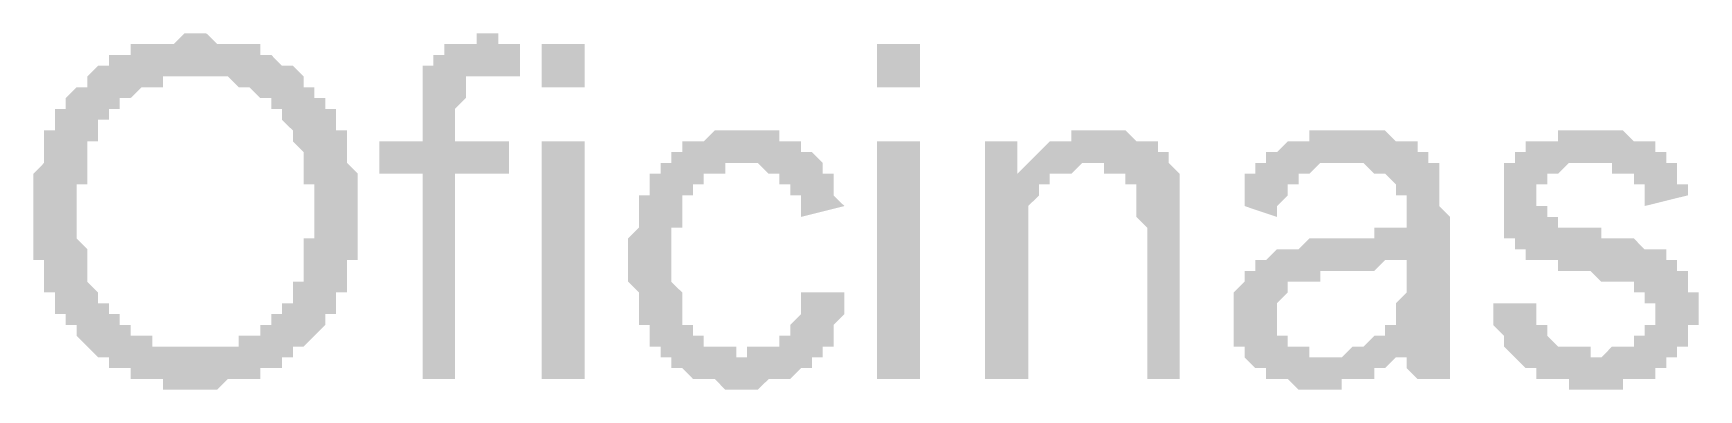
# Model space of a CAD drawing. Header units: inches. Extents: x 17 to 643, y -49 to 16.
# Drawn here: x 577.064 to 578.275, y -37.312 to -37.052 of the extents above; entities that cross this region are included whole.
import ezdxf

# ---------------------------------------------------------------- set-up
doc = ezdxf.new("R2010")
doc.units = ezdxf.units.IN
doc.header["$MEASUREMENT"] = 0
doc.layers.add('PDF_Rellenos sólidos', color=7, linetype='Continuous')

msp = doc.modelspace()

# ---------------------------------------------------------------- hatches: boundary and pattern name
at = {"layer": 'PDF_Rellenos sólidos', "transparency": 33554559}
h = msp.add_hatch(color=256, dxfattribs=at)
h.paths.add_polyline_path([(577.0645, -37.1859), (577.0645, -37.178), (577.0645, -37.178), (577.0645, -37.178), (577.0645, -37.1702), (577.0645, -37.1702), (577.0645, -37.1623), (577.0645, -37.1623), (577.0645, -37.1545), (577.0645, -37.1545), (577.0723, -37.1466), (577.0723, -37.1466), (577.0723, -37.1387), (577.0723, -37.1387), (577.0723, -37.1387), (577.0723, -37.1309), (577.0723, -37.1309), (577.0723, -37.123), (577.0723, -37.123), (577.0802, -37.123), (577.0802, -37.1152), (577.0802, -37.1152), (577.0802, -37.1152), (577.0802, -37.1073), (577.088, -37.1073), (577.088, -37.1073), (577.088, -37.0994), (577.088, -37.0994), (577.088, -37.0994), (577.0959, -37.0916), (577.0959, -37.0916), (577.0959, -37.0916), (577.1038, -37.0916), (577.1038, -37.0837), (577.1038, -37.0837), (577.1038, -37.0837), (577.1116, -37.0759), (577.1116, -37.0759), (577.1116, -37.0759), (577.1195, -37.0759), (577.1195, -37.068), (577.1273, -37.068), (577.1273, -37.068), (577.1273, -37.068), (577.1352, -37.068), (577.1352, -37.068), (577.1352, -37.0601), (577.1431, -37.0601), (577.1431, -37.0601), (577.1509, -37.0601), (577.1509, -37.0601), (577.1509, -37.0601), (577.1588, -37.0601), (577.1588, -37.0601), (577.1666, -37.0601), (577.1666, -37.0601), (577.1745, -37.0523), (577.1745, -37.0523), (577.1745, -37.0523), (577.1824, -37.0523), (577.1824, -37.0523), (577.1824, -37.0523), (577.1902, -37.0523), (577.1902, -37.0523), (577.1981, -37.0601), (577.1981, -37.0601), (577.2059, -37.0601), (577.2059, -37.0601), (577.2138, -37.0601), (577.2138, -37.0601), (577.2138, -37.0601), (577.2217, -37.0601), (577.2217, -37.0601), (577.2295, -37.0601), (577.2295, -37.068), (577.2295, -37.068), (577.2374, -37.068), (577.2374, -37.068), (577.2374, -37.068), (577.2452, -37.0759), (577.2452, -37.0759), (577.2531, -37.0759), (577.2531, -37.0759), (577.2531, -37.0759), (577.261, -37.0837), (577.261, -37.0837), (577.261, -37.0837), (577.261, -37.0916), (577.2688, -37.0916), (577.2688, -37.0916), (577.2688, -37.0994), (577.2767, -37.0994), (577.2767, -37.0994), (577.2767, -37.1073), (577.2767, -37.1073), (577.2845, -37.1073), (577.2845, -37.1152), (577.2845, -37.1152), (577.2845, -37.1152), (577.2845, -37.123), (577.2845, -37.123), (577.2924, -37.123), (577.2924, -37.1309), (577.2924, -37.1309), (577.2924, -37.1387), (577.2924, -37.1387), (577.2924, -37.1387), (577.2924, -37.1466), (577.2924, -37.1466), (577.3003, -37.1545), (577.3003, -37.1545), (577.3003, -37.1545), (577.3003, -37.1623), (577.3003, -37.1623), (577.3003, -37.1702), (577.3003, -37.1702), (577.3003, -37.178), (577.3003, -37.178), (577.3003, -37.1859), (577.3003, -37.1859), (577.3003, -37.1938), (577.3003, -37.1938), (577.3003, -37.1938), (577.3003, -37.2016), (577.3003, -37.2016), (577.3003, -37.2095), (577.3003, -37.2095), (577.3003, -37.2173), (577.2924, -37.2173), (577.2924, -37.2173), (577.2924, -37.2252), (577.2924, -37.2252), (577.2924, -37.2331), (577.2924, -37.2331), (577.2924, -37.2331), (577.2924, -37.2409), (577.2845, -37.2409), (577.2845, -37.2488), (577.2845, -37.2488), (577.2845, -37.2488), (577.2845, -37.2566), (577.2845, -37.2566), (577.2767, -37.2566), (577.2767, -37.2645), (577.2767, -37.2645), (577.2767, -37.2645), (577.2688, -37.2724), (577.2688, -37.2724), (577.2688, -37.2724), (577.261, -37.2802), (577.261, -37.2802), (577.261, -37.2802), (577.2531, -37.2802), (577.2531, -37.2881), (577.2531, -37.2881), (577.2452, -37.2881), (577.2452, -37.2881), (577.2452, -37.2959), (577.2452, -37.2959), (577.2374, -37.2959), (577.2374, -37.2959), (577.2295, -37.2959), (577.2295, -37.3038), (577.2295, -37.3038), (577.2217, -37.3038), (577.2217, -37.3038), (577.2138, -37.3038), (577.2138, -37.3038), (577.2138, -37.3038), (577.2059, -37.3038), (577.2059, -37.3038), (577.1981, -37.3117), (577.1981, -37.3117), (577.1902, -37.3117), (577.1902, -37.3117), (577.1902, -37.3117), (577.1824, -37.3117), (577.1824, -37.3117), (577.1824, -37.3117), (577.1745, -37.3117), (577.1745, -37.3117), (577.1666, -37.3117), (577.1666, -37.3117), (577.1588, -37.3117), (577.1588, -37.3038), (577.1509, -37.3038), (577.1509, -37.3038), (577.1509, -37.3038), (577.1431, -37.3038), (577.1431, -37.3038), (577.1352, -37.3038), (577.1352, -37.3038), (577.1352, -37.2959), (577.1273, -37.2959), (577.1273, -37.2959), (577.1273, -37.2959), (577.1195, -37.2959), (577.1195, -37.2959), (577.1195, -37.2881), (577.1116, -37.2881), (577.1116, -37.2881), (577.1116, -37.2881), (577.1038, -37.2802), (577.1038, -37.2802), (577.1038, -37.2802), (577.0959, -37.2724), (577.0959, -37.2724), (577.0959, -37.2724), (577.0959, -37.2645), (577.088, -37.2645), (577.088, -37.2645), (577.088, -37.2566), (577.088, -37.2566), (577.0802, -37.2566), (577.0802, -37.2488), (577.0802, -37.2488), (577.0802, -37.2488), (577.0802, -37.2409), (577.0723, -37.2409), (577.0723, -37.2409), (577.0723, -37.2331), (577.0723, -37.2331), (577.0723, -37.2252), (577.0723, -37.2252), (577.0723, -37.2252), (577.0723, -37.2173), (577.0645, -37.2173), (577.0645, -37.2095), (577.0645, -37.2095), (577.0645, -37.2016), (577.0645, -37.2016), (577.0645, -37.2016), (577.0645, -37.1938), (577.0645, -37.1938), (577.0645, -37.1859), (577.0645, -37.1859)], flags=0)
h.paths.add_polyline_path([(577.0959, -37.1859), (577.0959, -37.1938), (577.0959, -37.1938), (577.0959, -37.2016), (577.0959, -37.2016), (577.0959, -37.2016), (577.1038, -37.2095), (577.1038, -37.2095), (577.1038, -37.2173), (577.1038, -37.2173), (577.1038, -37.2252), (577.1038, -37.2252), (577.1038, -37.2252), (577.1038, -37.2331), (577.1038, -37.2331), (577.1116, -37.2409), (577.1116, -37.2409), (577.1116, -37.2409), (577.1116, -37.2488), (577.1116, -37.2488), (577.1195, -37.2488), (577.1195, -37.2488), (577.1195, -37.2566), (577.1195, -37.2566), (577.1273, -37.2566), (577.1273, -37.2645), (577.1273, -37.2645), (577.1352, -37.2645), (577.1352, -37.2645), (577.1352, -37.2724), (577.1431, -37.2724), (577.1431, -37.2724), (577.1431, -37.2724), (577.1509, -37.2724), (577.1509, -37.2802), (577.1588, -37.2802), (577.1588, -37.2802), (577.1588, -37.2802), (577.1666, -37.2802), (577.1666, -37.2802), (577.1745, -37.2802), (577.1745, -37.2802), (577.1745, -37.2802), (577.1824, -37.2802), (577.1824, -37.2802), (577.1824, -37.2802), (577.1902, -37.2802), (577.1902, -37.2802), (577.1981, -37.2802), (577.1981, -37.2802), (577.2059, -37.2802), (577.2059, -37.2802), (577.2059, -37.2802), (577.2138, -37.2802), (577.2138, -37.2724), (577.2217, -37.2724), (577.2217, -37.2724), (577.2217, -37.2724), (577.2295, -37.2724), (577.2295, -37.2645), (577.2295, -37.2645), (577.2374, -37.2645), (577.2374, -37.2645), (577.2374, -37.2566), (577.2452, -37.2566), (577.2452, -37.2566), (577.2452, -37.2566), (577.2452, -37.2488), (577.2452, -37.2488), (577.2531, -37.2488), (577.2531, -37.2409), (577.2531, -37.2409), (577.2531, -37.2409), (577.2531, -37.2331), (577.261, -37.2331), (577.261, -37.2331), (577.261, -37.2252), (577.261, -37.2252), (577.261, -37.2173), (577.261, -37.2173), (577.261, -37.2173), (577.261, -37.2095), (577.261, -37.2095), (577.261, -37.2016), (577.2688, -37.2016), (577.2688, -37.1938), (577.2688, -37.1938), (577.2688, -37.1859), (577.2688, -37.1859), (577.2688, -37.1859), (577.2688, -37.178), (577.2688, -37.178), (577.2688, -37.1702), (577.2688, -37.1702), (577.2688, -37.1623), (577.261, -37.1623), (577.261, -37.1545), (577.261, -37.1545), (577.261, -37.1545), (577.261, -37.1466), (577.261, -37.1466), (577.261, -37.1387), (577.261, -37.1387), (577.261, -37.1387), (577.2531, -37.1309), (577.2531, -37.1309), (577.2531, -37.1309), (577.2531, -37.123), (577.2531, -37.123), (577.2452, -37.1152), (577.2452, -37.1152), (577.2452, -37.1152), (577.2452, -37.1073), (577.2374, -37.1073), (577.2374, -37.1073), (577.2374, -37.0994), (577.2374, -37.0994), (577.2295, -37.0994), (577.2295, -37.0994), (577.2295, -37.0994), (577.2217, -37.0916), (577.2217, -37.0916), (577.2138, -37.0916), (577.2138, -37.0916), (577.2138, -37.0916), (577.2059, -37.0837), (577.2059, -37.0837), (577.1981, -37.0837), (577.1981, -37.0837), (577.1981, -37.0837), (577.1902, -37.0837), (577.1902, -37.0837), (577.1824, -37.0837), (577.1824, -37.0837), (577.1824, -37.0837), (577.1745, -37.0837), (577.1745, -37.0837), (577.1666, -37.0837), (577.1666, -37.0837), (577.1588, -37.0837), (577.1588, -37.0837), (577.1588, -37.0916), (577.1509, -37.0916), (577.1509, -37.0916), (577.1431, -37.0916), (577.1431, -37.0916), (577.1431, -37.0916), (577.1352, -37.0994), (577.1352, -37.0994), (577.1352, -37.0994), (577.1273, -37.0994), (577.1273, -37.1073), (577.1273, -37.1073), (577.1195, -37.1073), (577.1195, -37.1073), (577.1195, -37.1073), (577.1195, -37.1152), (577.1195, -37.1152), (577.1116, -37.1152), (577.1116, -37.123), (577.1116, -37.123), (577.1116, -37.123), (577.1116, -37.1309), (577.1038, -37.1309), (577.1038, -37.1309), (577.1038, -37.1387), (577.1038, -37.1387), (577.1038, -37.1466), (577.1038, -37.1466), (577.1038, -37.1466), (577.1038, -37.1545), (577.1038, -37.1545), (577.1038, -37.1623), (577.0959, -37.1623), (577.0959, -37.1702), (577.0959, -37.1702), (577.0959, -37.178), (577.0959, -37.178), (577.0959, -37.1859), (577.0959, -37.1859)], flags=0)
for points in [[(577.3474, -37.3038), (577.3474, -37.1545), (577.316, -37.1545), (577.316, -37.1309), (577.3474, -37.1309), (577.3474, -37.1073), (577.3474, -37.1073), (577.3474, -37.0994), (577.3474, -37.0994), (577.3474, -37.0916), (577.3474, -37.0916), (577.3474, -37.0837), (577.3474, -37.0837), (577.3474, -37.0837), (577.3474, -37.0759), (577.3474, -37.0759), (577.3553, -37.0759), (577.3553, -37.068), (577.3553, -37.068), (577.3631, -37.068), (577.3631, -37.0601), (577.3631, -37.0601), (577.3631, -37.0601), (577.371, -37.0601), (577.371, -37.0601), (577.371, -37.0601), (577.3789, -37.0601), (577.3789, -37.0601), (577.3867, -37.0601), (577.3867, -37.0523), (577.3946, -37.0523), (577.3946, -37.0523), (577.3946, -37.0523), (577.4025, -37.0523), (577.4025, -37.0601), (577.4103, -37.0601), (577.4103, -37.0601), (577.4103, -37.0601), (577.4182, -37.0601), (577.4182, -37.0601), (577.4182, -37.0601), (577.4182, -37.0837), (577.4103, -37.0837), (577.4103, -37.0837), (577.4103, -37.0837), (577.4025, -37.0837), (577.4025, -37.0837), (577.4025, -37.0837), (577.3946, -37.0837), (577.3946, -37.0837), (577.3867, -37.0837), (577.3867, -37.0837), (577.3789, -37.0837), (577.3789, -37.0916), (577.3789, -37.0916), (577.3789, -37.0916), (577.3789, -37.0916), (577.3789, -37.0994), (577.3789, -37.0994), (577.3789, -37.0994), (577.371, -37.1073), (577.371, -37.1152), (577.371, -37.1309), (577.4103, -37.1309), (577.4103, -37.1545), (577.371, -37.1545), (577.371, -37.3038)], [(577.6225, -37.2409), (577.654, -37.2409), (577.654, -37.2488), (577.654, -37.2488), (577.654, -37.2566), (577.654, -37.2566), (577.6461, -37.2645), (577.6461, -37.2645), (577.6461, -37.2645), (577.6461, -37.2724), (577.6461, -37.2724), (577.6461, -37.2802), (577.6383, -37.2802), (577.6383, -37.2802), (577.6383, -37.2881), (577.6383, -37.2881), (577.6304, -37.2881), (577.6304, -37.2881), (577.6304, -37.2881), (577.6304, -37.2959), (577.6225, -37.2959), (577.6225, -37.2959), (577.6225, -37.2959), (577.6147, -37.3038), (577.6147, -37.3038), (577.6068, -37.3038), (577.6068, -37.3038), (577.6068, -37.3038), (577.599, -37.3038), (577.599, -37.3038), (577.5911, -37.3117), (577.5911, -37.3117), (577.5832, -37.3117), (577.5832, -37.3117), (577.5832, -37.3117), (577.5754, -37.3117), (577.5754, -37.3117), (577.5675, -37.3117), (577.5675, -37.3117), (577.5597, -37.3038), (577.5597, -37.3038), (577.5597, -37.3038), (577.5518, -37.3038), (577.5518, -37.3038), (577.5439, -37.3038), (577.5439, -37.3038), (577.5439, -37.3038), (577.5361, -37.2959), (577.5361, -37.2959), (577.5361, -37.2959), (577.5282, -37.2959), (577.5282, -37.2881), (577.5282, -37.2881), (577.5204, -37.2881), (577.5204, -37.2881), (577.5204, -37.2802), (577.5204, -37.2802), (577.5125, -37.2802), (577.5125, -37.2724), (577.5125, -37.2724), (577.5125, -37.2724), (577.5125, -37.2645), (577.5046, -37.2645), (577.5046, -37.2645), (577.5046, -37.2566), (577.5046, -37.2566), (577.5046, -37.2566), (577.5046, -37.2488), (577.5046, -37.2488), (577.5046, -37.2409), (577.5046, -37.2409), (577.4968, -37.2331), (577.4968, -37.2331), (577.4968, -37.2252), (577.4968, -37.2252), (577.4968, -37.2173), (577.4968, -37.2173), (577.4968, -37.2095), (577.4968, -37.2095), (577.4968, -37.2095), (577.4968, -37.2016), (577.4968, -37.2016), (577.5046, -37.1938), (577.5046, -37.1938), (577.5046, -37.1859), (577.5046, -37.1859), (577.5046, -37.1859), (577.5046, -37.178), (577.5046, -37.178), (577.5046, -37.1702), (577.5046, -37.1702), (577.5125, -37.1702), (577.5125, -37.1702), (577.5125, -37.1623), (577.5125, -37.1623), (577.5125, -37.1545), (577.5125, -37.1545), (577.5204, -37.1545), (577.5204, -37.1466), (577.5204, -37.1466), (577.5282, -37.1466), (577.5282, -37.1387), (577.5282, -37.1387), (577.5282, -37.1387), (577.5361, -37.1387), (577.5361, -37.1309), (577.5361, -37.1309), (577.5439, -37.1309), (577.5439, -37.1309), (577.5439, -37.1309), (577.5518, -37.1309), (577.5518, -37.1309), (577.5597, -37.123), (577.5597, -37.123), (577.5597, -37.123), (577.5675, -37.123), (577.5675, -37.123), (577.5754, -37.123), (577.5754, -37.123), (577.5832, -37.123), (577.5832, -37.123), (577.5911, -37.123), (577.5911, -37.123), (577.599, -37.123), (577.599, -37.123), (577.599, -37.123), (577.6068, -37.123), (577.6068, -37.1309), (577.6147, -37.1309), (577.6147, -37.1309), (577.6147, -37.1309), (577.6225, -37.1309), (577.6225, -37.1309), (577.6225, -37.1387), (577.6304, -37.1387), (577.6304, -37.1387), (577.6304, -37.1387), (577.6383, -37.1466), (577.6383, -37.1466), (577.6383, -37.1466), (577.6383, -37.1545), (577.6461, -37.1545), (577.6461, -37.1545), (577.6461, -37.1623), (577.6461, -37.1623), (577.6461, -37.1702), (577.6461, -37.1702), (577.654, -37.178), (577.654, -37.178), (577.654, -37.178), (577.6225, -37.1859), (577.6225, -37.178), (577.6225, -37.178), (577.6225, -37.1702), (577.6147, -37.1702), (577.6147, -37.1702), (577.6147, -37.1623), (577.6147, -37.1623), (577.6068, -37.1623), (577.6068, -37.1545), (577.6068, -37.1545), (577.6068, -37.1545), (577.599, -37.1545), (577.599, -37.1545), (577.599, -37.1545), (577.5911, -37.1466), (577.5911, -37.1466), (577.5832, -37.1466), (577.5832, -37.1466), (577.5832, -37.1466), (577.5754, -37.1466), (577.5754, -37.1466), (577.5675, -37.1466), (577.5675, -37.1466), (577.5675, -37.1545), (577.5597, -37.1545), (577.5597, -37.1545), (577.5597, -37.1545), (577.5518, -37.1545), (577.5518, -37.1623), (577.5518, -37.1623), (577.5439, -37.1623), (577.5439, -37.1623), (577.5439, -37.1702), (577.5439, -37.1702), (577.5361, -37.1702), (577.5361, -37.1702), (577.5361, -37.178), (577.5361, -37.178), (577.5361, -37.1859), (577.5361, -37.1859), (577.5361, -37.1859), (577.5361, -37.1938), (577.5282, -37.1938), (577.5282, -37.2016), (577.5282, -37.2016), (577.5282, -37.2095), (577.5282, -37.2095), (577.5282, -37.2173), (577.5282, -37.2173), (577.5282, -37.2173), (577.5282, -37.2252), (577.5282, -37.2252), (577.5282, -37.2331), (577.5282, -37.2331), (577.5361, -37.2409), (577.5361, -37.2409), (577.5361, -37.2488), (577.5361, -37.2488), (577.5361, -37.2566), (577.5361, -37.2566), (577.5361, -37.2566), (577.5361, -37.2645), (577.5439, -37.2645), (577.5439, -37.2645), (577.5439, -37.2645), (577.5439, -37.2645), (577.5439, -37.2724), (577.5518, -37.2724), (577.5518, -37.2724), (577.5518, -37.2802), (577.5597, -37.2802), (577.5597, -37.2802), (577.5597, -37.2802), (577.5675, -37.2802), (577.5675, -37.2802), (577.5754, -37.2802), (577.5754, -37.2881), (577.5754, -37.2881), (577.5832, -37.2881), (577.5832, -37.2881), (577.5832, -37.2802), (577.5911, -37.2802), (577.5911, -37.2802), (577.599, -37.2802), (577.599, -37.2802), (577.599, -37.2802), (577.6068, -37.2802), (577.6068, -37.2724), (577.6068, -37.2724), (577.6147, -37.2724), (577.6147, -37.2724), (577.6147, -37.2645), (577.6147, -37.2645), (577.6147, -37.2645), (577.6225, -37.2566), (577.6225, -37.2566), (577.6225, -37.2488), (577.6225, -37.2488), (577.6225, -37.2409), (577.6225, -37.2409), (577.6225, -37.2409)], [(577.7562, -37.3038), (577.7562, -37.1309), (577.7797, -37.1309), (577.7797, -37.1545), (577.7876, -37.1466), (577.7876, -37.1466), (577.7876, -37.1466), (577.7955, -37.1387), (577.7955, -37.1387), (577.7955, -37.1387), (577.7955, -37.1387), (577.8033, -37.1309), (577.8033, -37.1309), (577.8033, -37.1309), (577.8112, -37.1309), (577.8112, -37.1309), (577.819, -37.1309), (577.819, -37.123), (577.819, -37.123), (577.8269, -37.123), (577.8269, -37.123), (577.8348, -37.123), (577.8348, -37.123), (577.8426, -37.123), (577.8426, -37.123), (577.8426, -37.123), (577.8505, -37.123), (577.8505, -37.123), (577.8505, -37.123), (577.8583, -37.123), (577.8583, -37.123), (577.8662, -37.1309), (577.8662, -37.1309), (577.8662, -37.1309), (577.8741, -37.1309), (577.8741, -37.1309), (577.8819, -37.1309), (577.8819, -37.1387), (577.8819, -37.1387), (577.8898, -37.1387), (577.8898, -37.1466), (577.8898, -37.1466), (577.8898, -37.1466), (577.8898, -37.1466), (577.8976, -37.1545), (577.8976, -37.1545), (577.8976, -37.1623), (577.8976, -37.1623), (577.8976, -37.1702), (577.8976, -37.1702), (577.8976, -37.1702), (577.8976, -37.1702), (577.8976, -37.178), (577.8976, -37.178), (577.8976, -37.178), (577.8976, -37.1859), (577.8976, -37.1859), (577.8976, -37.1938), (577.8976, -37.1938), (577.8976, -37.3038), (577.8741, -37.3038), (577.8741, -37.1938), (577.8741, -37.1938), (577.8662, -37.1859), (577.8662, -37.1859), (577.8662, -37.178), (577.8662, -37.178), (577.8662, -37.178), (577.8662, -37.1702), (577.8662, -37.1702), (577.8662, -37.1702), (577.8662, -37.1702), (577.8662, -37.1623), (577.8583, -37.1623), (577.8583, -37.1623), (577.8583, -37.1545), (577.8505, -37.1545), (577.8505, -37.1545), (577.8505, -37.1545), (577.8426, -37.1545), (577.8426, -37.1466), (577.8348, -37.1466), (577.8348, -37.1466), (577.8348, -37.1466), (577.8269, -37.1466), (577.8269, -37.1466), (577.819, -37.1545), (577.819, -37.1545), (577.819, -37.1545), (577.8112, -37.1545), (577.8112, -37.1545), (577.8112, -37.1545), (577.8033, -37.1545), (577.8033, -37.1623), (577.8033, -37.1623), (577.7955, -37.1623), (577.7955, -37.1623), (577.7955, -37.1702), (577.7955, -37.1702), (577.7955, -37.1702), (577.7876, -37.178), (577.7876, -37.178), (577.7876, -37.178), (577.7876, -37.1859), (577.7876, -37.1859), (577.7876, -37.1938), (577.7876, -37.1938), (577.7876, -37.2016), (577.7876, -37.2016), (577.7876, -37.2095), (577.7876, -37.3038)], [(578.1256, -37.2488), (578.157, -37.2488), (578.157, -37.2488), (578.157, -37.2566), (578.157, -37.2566), (578.157, -37.2645), (578.157, -37.2645), (578.1649, -37.2645), (578.1649, -37.2724), (578.1649, -37.2724), (578.1649, -37.2724), (578.1649, -37.2724), (578.1727, -37.2802), (578.1727, -37.2802), (578.1727, -37.2802), (578.1806, -37.2802), (578.1806, -37.2802), (578.1885, -37.2802), (578.1885, -37.2802), (578.1963, -37.2802), (578.1963, -37.2881), (578.2042, -37.2881), (578.2042, -37.2881), (578.2042, -37.2881), (578.212, -37.2802), (578.212, -37.2802), (578.2199, -37.2802), (578.2199, -37.2802), (578.2199, -37.2802), (578.2278, -37.2802), (578.2278, -37.2802), (578.2278, -37.2802), (578.2278, -37.2724), (578.2356, -37.2724), (578.2356, -37.2724), (578.2356, -37.2645), (578.2435, -37.2645), (578.2435, -37.2645), (578.2435, -37.2566), (578.2435, -37.2566), (578.2435, -37.2566), (578.2435, -37.2488), (578.2356, -37.2488), (578.2356, -37.2409), (578.2356, -37.2409), (578.2356, -37.2409), (578.2278, -37.2409), (578.2278, -37.2409), (578.2278, -37.2409), (578.2278, -37.2331), (578.2199, -37.2331), (578.2199, -37.2331), (578.212, -37.2331), (578.212, -37.2331), (578.2042, -37.2331), (578.2042, -37.2331), (578.1963, -37.2252), (578.1963, -37.2252), (578.1885, -37.2252), (578.1885, -37.2252), (578.1806, -37.2252), (578.1806, -37.2252), (578.1727, -37.2252), (578.1727, -37.2173), (578.1649, -37.2173), (578.1649, -37.2173), (578.1649, -37.2173), (578.157, -37.2173), (578.157, -37.2173), (578.157, -37.2173), (578.157, -37.2173), (578.1492, -37.2173), (578.1492, -37.2095), (578.1492, -37.2095), (578.1413, -37.2095), (578.1413, -37.2095), (578.1413, -37.2016), (578.1413, -37.2016), (578.1334, -37.2016), (578.1334, -37.1938), (578.1334, -37.1938), (578.1334, -37.1859), (578.1334, -37.1859), (578.1334, -37.1859), (578.1334, -37.178), (578.1334, -37.178), (578.1334, -37.178), (578.1334, -37.1702), (578.1334, -37.1702), (578.1334, -37.1623), (578.1334, -37.1623), (578.1334, -37.1545), (578.1334, -37.1545), (578.1334, -37.1545), (578.1334, -37.1466), (578.1413, -37.1466), (578.1413, -37.1466), (578.1413, -37.1387), (578.1492, -37.1387), (578.1492, -37.1387), (578.1492, -37.1387), (578.1492, -37.1309), (578.157, -37.1309), (578.157, -37.1309), (578.1649, -37.1309), (578.1649, -37.1309), (578.1649, -37.1309), (578.1727, -37.1309), (578.1727, -37.123), (578.1727, -37.123), (578.1806, -37.123), (578.1806, -37.123), (578.1885, -37.123), (578.1885, -37.123), (578.1963, -37.123), (578.1963, -37.123), (578.1963, -37.123), (578.2042, -37.123), (578.2042, -37.123), (578.212, -37.123), (578.212, -37.123), (578.2199, -37.123), (578.2199, -37.123), (578.2199, -37.123), (578.2278, -37.1309), (578.2278, -37.1309), (578.2356, -37.1309), (578.2356, -37.1309), (578.2356, -37.1309), (578.2435, -37.1309), (578.2435, -37.1387), (578.2513, -37.1387), (578.2513, -37.1387), (578.2513, -37.1387), (578.2513, -37.1466), (578.2592, -37.1466), (578.2592, -37.1466), (578.2592, -37.1545), (578.2592, -37.1545), (578.2592, -37.1545), (578.2592, -37.1623), (578.2671, -37.1623), (578.2671, -37.1702), (578.2671, -37.1702), (578.2671, -37.1702), (578.2356, -37.178), (578.2356, -37.1702), (578.2356, -37.1702), (578.2356, -37.1702), (578.2356, -37.1623), (578.2278, -37.1623), (578.2278, -37.1623), (578.2278, -37.1545), (578.2278, -37.1545), (578.2199, -37.1545), (578.2199, -37.1545), (578.2199, -37.1545), (578.212, -37.1545), (578.212, -37.1466), (578.2042, -37.1466), (578.2042, -37.1466), (578.1963, -37.1466), (578.1963, -37.1466), (578.1963, -37.1466), (578.1885, -37.1466), (578.1885, -37.1466), (578.1806, -37.1466), (578.1806, -37.1466), (578.1727, -37.1545), (578.1727, -37.1545), (578.1727, -37.1545), (578.1649, -37.1545), (578.1649, -37.1545), (578.1649, -37.1545), (578.1649, -37.1623), (578.1649, -37.1623), (578.157, -37.1623), (578.157, -37.1702), (578.157, -37.1702), (578.157, -37.178), (578.157, -37.178), (578.1649, -37.178), (578.1649, -37.178), (578.1649, -37.1859), (578.1649, -37.1859), (578.1727, -37.1859), (578.1727, -37.1859), (578.1727, -37.1938), (578.1727, -37.1938), (578.1806, -37.1938), (578.1806, -37.1938), (578.1806, -37.1938), (578.1885, -37.1938), (578.1885, -37.1938), (578.1963, -37.1938), (578.2042, -37.1938), (578.2042, -37.1938), (578.2042, -37.2016), (578.212, -37.2016), (578.212, -37.2016), (578.2199, -37.2016), (578.2199, -37.2016), (578.2278, -37.2016), (578.2278, -37.2016), (578.2356, -37.2095), (578.2356, -37.2095), (578.2356, -37.2095), (578.2435, -37.2095), (578.2435, -37.2095), (578.2435, -37.2095), (578.2435, -37.2095), (578.2513, -37.2095), (578.2513, -37.2173), (578.2513, -37.2173), (578.2592, -37.2173), (578.2592, -37.2173), (578.2592, -37.2252), (578.2671, -37.2252), (578.2671, -37.2252), (578.2671, -37.2331), (578.2671, -37.2331), (578.2671, -37.2331), (578.2671, -37.2409), (578.2749, -37.2409), (578.2749, -37.2488), (578.2749, -37.2488), (578.2749, -37.2566), (578.2749, -37.2566), (578.2749, -37.2566), (578.2749, -37.2566), (578.2749, -37.2645), (578.2671, -37.2645), (578.2671, -37.2724), (578.2671, -37.2724), (578.2671, -37.2724), (578.2671, -37.2802), (578.2671, -37.2802), (578.2592, -37.2802), (578.2592, -37.2881), (578.2592, -37.2881), (578.2513, -37.2881), (578.2513, -37.2959), (578.2513, -37.2959), (578.2435, -37.2959), (578.2435, -37.2959), (578.2435, -37.3038), (578.2356, -37.3038), (578.2356, -37.3038), (578.2356, -37.3038), (578.2278, -37.3038), (578.2278, -37.3038), (578.2199, -37.3038), (578.2199, -37.3038), (578.2199, -37.3117), (578.212, -37.3117), (578.212, -37.3117), (578.2042, -37.3117), (578.2042, -37.3117), (578.2042, -37.3117), (578.1963, -37.3117), (578.1963, -37.3117), (578.1885, -37.3117), (578.1885, -37.3117), (578.1806, -37.3117), (578.1806, -37.3038), (578.1727, -37.3038), (578.1727, -37.3038), (578.1649, -37.3038), (578.1649, -37.3038), (578.1649, -37.3038), (578.157, -37.3038), (578.157, -37.3038), (578.157, -37.2959), (578.1492, -37.2959), (578.1492, -37.2959), (578.1492, -37.2959), (578.1492, -37.2959), (578.1413, -37.2881), (578.1413, -37.2881), (578.1413, -37.2881), (578.1334, -37.2802), (578.1334, -37.2802), (578.1334, -37.2802), (578.1334, -37.2724), (578.1334, -37.2724), (578.1334, -37.2724), (578.1256, -37.2645), (578.1256, -37.2645), (578.1256, -37.2566), (578.1256, -37.2566), (578.1256, -37.2488)]]:
    msp.add_hatch(color=256, dxfattribs=at).paths.add_polyline_path(points)
h = msp.add_hatch(color=256, dxfattribs=at)
h.paths.add_polyline_path([(578.0627, -37.2802), (578.0627, -37.2881), (578.0548, -37.2881), (578.0548, -37.2881), (578.047, -37.2959), (578.047, -37.2959), (578.047, -37.2959), (578.0391, -37.2959), (578.0391, -37.2959), (578.0391, -37.3038), (578.0313, -37.3038), (578.0313, -37.3038), (578.0313, -37.3038), (578.0234, -37.3038), (578.0234, -37.3038), (578.0234, -37.3038), (578.0155, -37.3038), (578.0155, -37.3117), (578.0077, -37.3117), (578.0077, -37.3117), (578.0077, -37.3117), (577.9998, -37.3117), (577.9998, -37.3117), (577.992, -37.3117), (577.992, -37.3117), (577.9841, -37.3117), (577.9841, -37.3117), (577.9762, -37.3038), (577.9762, -37.3038), (577.9684, -37.3038), (577.9684, -37.3038), (577.9684, -37.3038), (577.9605, -37.3038), (577.9605, -37.3038), (577.9605, -37.2959), (577.9527, -37.2959), (577.9527, -37.2959), (577.9527, -37.2959), (577.9527, -37.2959), (577.9448, -37.2881), (577.9448, -37.2881), (577.9448, -37.2881), (577.9448, -37.2802), (577.9369, -37.2802), (577.9369, -37.2724), (577.9369, -37.2724), (577.9369, -37.2724), (577.9369, -37.2645), (577.9369, -37.2645), (577.9369, -37.2566), (577.9369, -37.2566), (577.9369, -37.2566), (577.9369, -37.2488), (577.9369, -37.2488), (577.9369, -37.2409), (577.9369, -37.2409), (577.9369, -37.2409), (577.9448, -37.2331), (577.9448, -37.2331), (577.9448, -37.2331), (577.9448, -37.2252), (577.9448, -37.2252), (577.9527, -37.2252), (577.9527, -37.2173), (577.9527, -37.2173), (577.9605, -37.2173), (577.9605, -37.2173), (577.9605, -37.2173), (577.9684, -37.2095), (577.9684, -37.2095), (577.9762, -37.2095), (577.9762, -37.2095), (577.9762, -37.2095), (577.9841, -37.2095), (577.9841, -37.2095), (577.9841, -37.2095), (577.992, -37.2016), (577.992, -37.2016), (577.9998, -37.2016), (577.9998, -37.2016), (578.0077, -37.2016), (578.0077, -37.2016), (578.0155, -37.2016), (578.0155, -37.2016), (578.0234, -37.2016), (578.0234, -37.2016), (578.0313, -37.2016), (578.0313, -37.2016), (578.0391, -37.2016), (578.0391, -37.1938), (578.047, -37.1938), (578.047, -37.1938), (578.047, -37.1938), (578.0548, -37.1938), (578.0548, -37.1938), (578.0548, -37.1938), (578.0627, -37.1938), (578.0627, -37.1859), (578.0627, -37.1859), (578.0627, -37.1859), (578.0627, -37.178), (578.0627, -37.178), (578.0627, -37.1702), (578.0548, -37.1702), (578.0548, -37.1702), (578.0548, -37.1623), (578.0548, -37.1623), (578.0548, -37.1623), (578.0548, -37.1623), (578.047, -37.1545), (578.047, -37.1545), (578.047, -37.1545), (578.0391, -37.1545), (578.0391, -37.1545), (578.0391, -37.1545), (578.0313, -37.1466), (578.0313, -37.1466), (578.0234, -37.1466), (578.0234, -37.1466), (578.0155, -37.1466), (578.0155, -37.1466), (578.0077, -37.1466), (578.0077, -37.1466), (577.9998, -37.1466), (577.9998, -37.1466), (577.992, -37.1545), (577.992, -37.1545), (577.992, -37.1545), (577.9841, -37.1545), (577.9841, -37.1545), (577.9841, -37.1545), (577.9841, -37.1623), (577.9762, -37.1623), (577.9762, -37.1623), (577.9762, -37.1702), (577.9762, -37.1702), (577.9762, -37.1702), (577.9684, -37.178), (577.9684, -37.178), (577.9684, -37.1859), (577.9448, -37.178), (577.9448, -37.178), (577.9448, -37.1702), (577.9448, -37.1702), (577.9448, -37.1623), (577.9448, -37.1623), (577.9448, -37.1545), (577.9527, -37.1545), (577.9527, -37.1545), (577.9527, -37.1466), (577.9527, -37.1466), (577.9605, -37.1466), (577.9605, -37.1466), (577.9605, -37.1387), (577.9605, -37.1387), (577.9684, -37.1387), (577.9684, -37.1387), (577.9762, -37.1309), (577.9762, -37.1309), (577.9762, -37.1309), (577.9841, -37.1309), (577.9841, -37.1309), (577.9841, -37.1309), (577.992, -37.1309), (577.992, -37.123), (577.9998, -37.123), (577.9998, -37.123), (577.9998, -37.123), (578.0077, -37.123), (578.0077, -37.123), (578.0155, -37.123), (578.0155, -37.123), (578.0234, -37.123), (578.0234, -37.123), (578.0313, -37.123), (578.0313, -37.123), (578.0391, -37.123), (578.0391, -37.123), (578.047, -37.123), (578.047, -37.123), (578.047, -37.123), (578.0548, -37.1309), (578.0548, -37.1309), (578.0548, -37.1309), (578.0627, -37.1309), (578.0627, -37.1309), (578.0706, -37.1309), (578.0706, -37.1387), (578.0706, -37.1387), (578.0784, -37.1387), (578.0784, -37.1387), (578.0784, -37.1387), (578.0784, -37.1466), (578.0863, -37.1466), (578.0863, -37.1545), (578.0863, -37.1545), (578.0863, -37.1545), (578.0863, -37.1623), (578.0863, -37.1623), (578.0863, -37.1623), (578.0863, -37.1702), (578.0863, -37.1702), (578.0863, -37.1702), (578.0863, -37.178), (578.0863, -37.178), (578.0941, -37.1859), (578.0941, -37.1938), (578.0941, -37.1938), (578.0941, -37.2331), (578.0941, -37.2331), (578.0941, -37.2409), (578.0941, -37.2488), (578.0941, -37.2488), (578.0941, -37.2566), (578.0941, -37.2566), (578.0941, -37.2645), (578.0941, -37.2645), (578.0941, -37.2724), (578.0941, -37.2724), (578.0941, -37.2724), (578.0941, -37.2802), (578.0941, -37.2802), (578.0941, -37.2802), (578.0941, -37.2802), (578.0941, -37.2802), (578.0941, -37.2881), (578.0941, -37.2881), (578.0941, -37.2959), (578.0941, -37.2959), (578.0941, -37.3038), (578.102, -37.3038), (578.102, -37.3038), (578.0706, -37.3038), (578.0706, -37.3038), (578.0627, -37.2959), (578.0627, -37.2959), (578.0627, -37.2959), (578.0627, -37.2881), (578.0627, -37.2881), (578.0627, -37.2802)], flags=0)
h.paths.add_polyline_path([(578.0627, -37.2173), (578.0548, -37.2173), (578.0548, -37.2173), (578.0548, -37.2173), (578.047, -37.2173), (578.047, -37.2173), (578.047, -37.2173), (578.0391, -37.2252), (578.0391, -37.2252), (578.0313, -37.2252), (578.0313, -37.2252), (578.0234, -37.2252), (578.0234, -37.2252), (578.0155, -37.2252), (578.0155, -37.2252), (578.0077, -37.2252), (578.0077, -37.2252), (577.9998, -37.2252), (577.9998, -37.2331), (577.992, -37.2331), (577.992, -37.2331), (577.992, -37.2331), (577.9841, -37.2331), (577.9841, -37.2331), (577.9841, -37.2331), (577.9762, -37.2331), (577.9762, -37.2409), (577.9762, -37.2409), (577.9762, -37.2409), (577.9684, -37.2488), (577.9684, -37.2488), (577.9684, -37.2488), (577.9684, -37.2566), (577.9684, -37.2566), (577.9684, -37.2645), (577.9684, -37.2645), (577.9684, -37.2645), (577.9684, -37.2724), (577.9762, -37.2724), (577.9762, -37.2724), (577.9762, -37.2802), (577.9762, -37.2802), (577.9841, -37.2802), (577.9841, -37.2802), (577.992, -37.2802), (577.992, -37.2881), (577.992, -37.2881), (577.9998, -37.2881), (577.9998, -37.2881), (578.0077, -37.2881), (578.0077, -37.2881), (578.0077, -37.2881), (578.0155, -37.2881), (578.0155, -37.2881), (578.0234, -37.2802), (578.0234, -37.2802), (578.0313, -37.2802), (578.0313, -37.2802), (578.0313, -37.2802), (578.0313, -37.2802), (578.0391, -37.2724), (578.0391, -37.2724), (578.047, -37.2724), (578.047, -37.2724), (578.047, -37.2645), (578.047, -37.2645), (578.0548, -37.2645), (578.0548, -37.2566), (578.0548, -37.2566), (578.0548, -37.2566), (578.0548, -37.2488), (578.0548, -37.2488), (578.0548, -37.2488), (578.0627, -37.2409), (578.0627, -37.2409), (578.0627, -37.2331), (578.0627, -37.2331), (578.0627, -37.2252)], flags=0)

# ---------------------------------------------------------------- linework, layer by layer
at = {"layer": 'PDF_Rellenos sólidos', "lineweight": 18, "transparency": 33554559}
for points in [[(577.4339, -37.0916), (577.4339, -37.0601), (577.4653, -37.0916), (577.4653, -37.0601)], [(577.6776, -37.0916), (577.6776, -37.0601), (577.709, -37.0916), (577.709, -37.0601)], [(577.4339, -37.3038), (577.4339, -37.1309), (577.4653, -37.3038), (577.4653, -37.1309)], [(577.6776, -37.3038), (577.6776, -37.1309), (577.709, -37.3038), (577.709, -37.1309)]]:
    msp.add_solid(points, dxfattribs=at)

doc.saveas('drawing.dxf')
